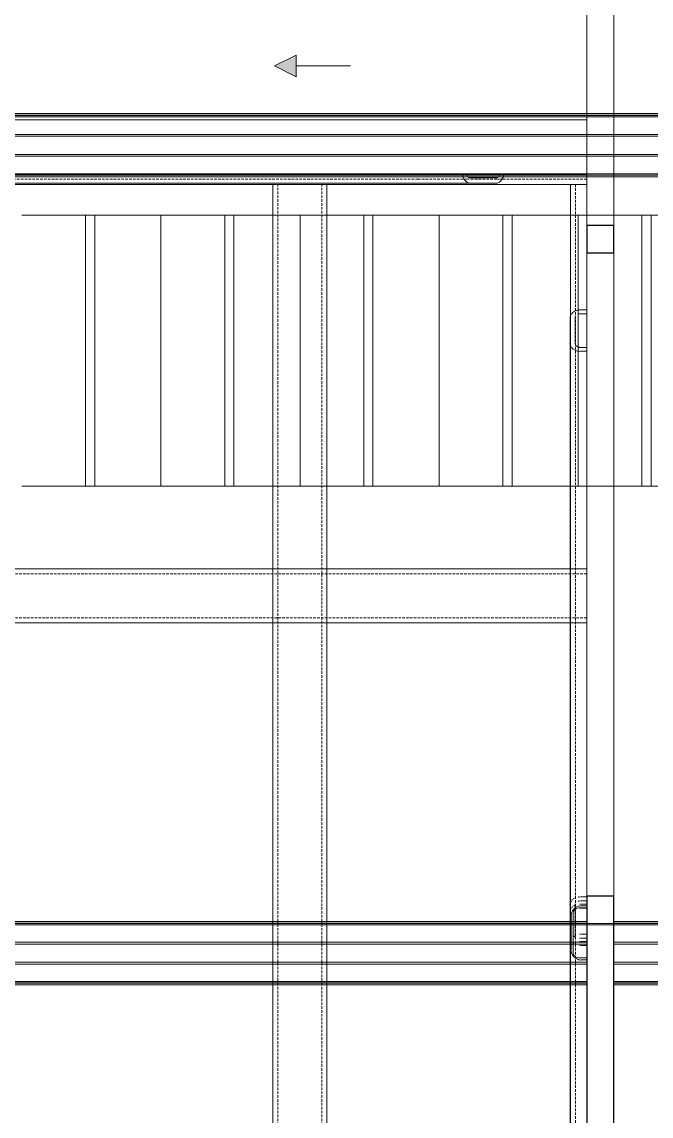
# Model space of a CAD drawing. Header units: centimetres. Extents: x -13617 to -9515, y -261 to 6553.
# Drawn here: x -11288.3 to -11172.1, y 2399.6 to 2601.6 of the extents above; entities that cross this region are included whole.
import ezdxf

# ---------------------------------------------------------------- set-up
doc = ezdxf.new("R2010")
doc.units = ezdxf.units.CM
for name, pattern in [('_Overhead', [0.47625, 0.3175, -0.15875]), ('_Overhead_2_', [0.47625, 0.3175, -0.15875]), ('Hidden', [0.714375, 0.47625, -0.238125])]:
    doc.linetypes.add(name, pattern=pattern)
for name, color, linetype, lineweight in [('A-DETL-GENF', 7, 'Continuous', 9), ('A-DETL-HDLN', 7, 'Hidden', 9), ('A-FLOR', 7, 'Continuous', 9), ('A-GLAZ', 7, 'Continuous', 9), ('A-GLAZ-CWMG', 7, 'Continuous', 9), ('I-WALL', 7, 'Continuous', 9), ('S-BEAM', 7, 'Continuous', 9), ('S-COLS', 7, 'Continuous', 9)]:
    doc.layers.add(name, color=color, linetype=linetype, lineweight=lineweight)
doc.layers.add('G-IMPT', color=7, linetype='Continuous', lineweight=9, true_color=0x4c2600)

# ---------------------------------------------------------------- blocks, each defined once
blk = doc.blocks.new('Costanera Perfil Z - Parametrizado - h_22cm-1718476-Planta patio maniobras')
at = {"layer": 'S-BEAM', "color": 254, "true_color": 0xcccccc}
for p, q in [((-5.84, -4427.6), (-5.84, -4807.19)), ((-5.54, -4427.6), (-5.54, -4807.19)), ((-5.5, -4807.19), (-5.5, -4427.6)), ((-5.26, -4427.6), (-5.26, -4807.19)), ((-2.01, -4427.6), (-2.01, -4807.19)), ((-1.67, -4427.6), (-1.67, -4807.19)), ((1.67, -4427.6), (1.67, -4807.19)), ((2.01, -4427.6), (2.01, -4807.19)), ((5.26, -4427.6), (5.26, -4807.19)), ((5.5, -4427.6), (5.5, -4807.19)), ((5.54, -4427.6), (5.54, -4807.19)), ((5.84, -4427.6), (5.84, -4807.19))]:
    blk.add_line(p, q, dxfattribs=at)
blk = doc.blocks.new('Costanera Perfil Z - Parametrizado - h_22cm-1718422-Planta patio maniobras')
at = {"layer": 'S-BEAM', "color": 254, "true_color": 0xcccccc}
for p, q in [((-5.84, -4427.3), (-5.84, -4630.76)), ((-5.54, -4427.3), (-5.54, -4630.76)), ((-5.5, -4806.89), (-5.5, -4427.3)), ((-5.26, -4427.3), (-5.26, -4806.89)), ((-2.01, -4427.3), (-2.01, -4630.76)), ((-1.67, -4427.3), (-1.67, -4630.76)), ((1.67, -4427.3), (1.67, -4630.76)), ((2.01, -4427.3), (2.01, -4630.76)), ((5.26, -4427.3), (5.26, -4630.76)), ((5.5, -4427.3), (5.5, -4630.76)), ((5.54, -4427.3), (5.54, -4630.76)), ((5.84, -4427.3), (5.84, -4630.76)), ((-5.84, -4635.76), (-5.84, -4806.89)), ((-5.54, -4635.76), (-5.54, -4806.89)), ((-2.01, -4635.76), (-2.01, -4806.89)), ((-1.67, -4635.76), (-1.67, -4806.89)), ((1.67, -4635.76), (1.67, -4806.89)), ((2.01, -4635.76), (2.01, -4806.89)), ((5.26, -4635.76), (5.26, -4806.89)), ((5.5, -4635.76), (5.5, -4806.89)), ((5.54, -4635.76), (5.54, -4806.89)), ((5.84, -4635.76), (5.84, -4806.89))]:
    blk.add_line(p, q, dxfattribs=at)
blk = doc.blocks.new('HSS Square - HSS 100mm-1769973-Planta patio maniobras')
at = {"layer": 'S-BEAM', "color": 254, "true_color": 0xcccccc}
for p, q in [((-11327.07, 2572.8), (-11326.13, 2572.8)), ((-11325.93, 2572.8), (-11322.33, 2572.8)), ((-11200.73, 2572.8), (-11205.47, 2572.8)), ((-11327.07, 2571.85), (-11326.72, 2571.85)), ((-11326.72, 2571.85), (-11327.07, 2571.85)), ((-11326.72, 2571.85), (-11326.42, 2571.85)), ((-11326.42, 2571.85), (-11326.72, 2571.85)), ((-11326.42, 2571.85), (-11326.23, 2571.85)), ((-11326.23, 2571.85), (-11326.42, 2571.85)), ((-11326.16, 2571.85), (-11216.91, 2571.85)), ((-11322.33, 2571.85), (-11326.16, 2571.85)), ((-11216.91, 2571.85), (-11207.69, 2571.85)), ((-11207.69, 2571.85), (-11205.47, 2571.85)), ((-11205.47, 2571.85), (-11200.73, 2571.85))]:
    blk.add_line(p, q, dxfattribs=at)
for centre, major_axis, start_param, end_param in [((-11327.07, 2573.75), (0, 1.9), 1.869313, 1.970847), ((-11327.07, 2573.75), (0, 1.9), 2.104022, 2.181863), ((-11327.07, 2573.75), (0, 1.91), 2.653341, 2.769511), ((-11322.33, 2573.75), (0, 1.91), 3.403392, 3.616912), ((-11322.33, 2573.75), (0, 1.91), 3.702647, 3.912435), ((-11205.47, 2573.75), (0, 1.9), 1.708545, 1.822058), ((-11205.47, 2573.75), (0, 1.91), 1.832596, 1.989634), ((-11205.47, 2573.75), (0, 1.91), 1.989634, 2.356194), ((-11205.47, 2573.75), (0, 1.91), 2.356194, 2.617994), ((-11205.47, 2573.75), (0, 1.91), 2.617994, 3.141593), ((-11205.47, 2573.75), (0, 0.953), 1.847296, 2.090925), ((-11205.47, 2573.75), (0, 0.953), 2.094395, 2.356194), ((-11205.47, 2573.75), (0, 0.952), 2.617994, 3.141593), ((-11200.73, 2573.75), (0, 0.953), 3.141593, 3.403392), ((-11200.73, 2573.75), (0, 0.953), 3.403392, 3.665191), ((-11200.73, 2573.75), (0, 1.91), 3.403392, 4.18879), ((-11200.73, 2573.75), (0, 0.953), 3.926991, 4.18879), ((-11200.73, 2573.75), (0, 0.953), 4.19226, 4.435889), ((-11200.73, 2573.75), (0, 1.9), 4.18879, 4.293551), ((-11200.73, 2573.75), (0, 1.9), 4.293551, 4.45059), ((-11200.73, 2573.75), (0, 1.9), 4.461127, 4.57464), ((-11327.07, 2573.75), (0, 1.91), 2.782108, 2.879793), ((-11327.07, 2573.75), (0, 1.91), 2.914059, 3.019057), ((-11322.33, 2573.75), (0, 1.91), 3.141593, 3.391649), ((-11200.73, 2573.75), (0, 1.91), 3.141593, 3.403392)]:
    blk.add_ellipse(centre, major_axis=major_axis, ratio=0.764803, start_param=start_param, end_param=end_param, dxfattribs=at)
blk = doc.blocks.new('HSS Rectangular-Column - 100 x 100 mm-V137-Planta patio maniobras')
at = {"layer": 'S-COLS', "color": 253, "true_color": 0xaaaaaa}
for p, q in [((-2.12, 4.6), (-3.65, 4.6)), ((-3.1, 5), (-2.12, 5)), ((-5, 2.11), (-5, 3.1)), ((-5, -1.72), (-5, 2.11)), ((-4.6, 3.65), (-4.6, 2.11)), ((-4.6, 2.11), (-4.6, -1.72)), ((-5, -2.07), (-5, -1.72)), ((-4.6, -1.72), (-4.6, -2.07)), ((-5, -3.1), (-5, -2.07)), ((-4.6, -2.07), (-4.6, -3.65)), ((-3.65, -4.6), (-2.12, -4.6)), ((-2.12, -5), (-3.1, -5))]:
    blk.add_line(p, q, dxfattribs=at)
for centre, radius, start, end in [((-3.1, 3.1), 1.9, 150, 180), ((-3.1, 3.1), 1.9, 120, 150), ((-3.65, 3.65), 0.952, 90, 180), ((-3.1, 3.1), 1.9, 90, 120), ((-3.1, -3.1), 1.91, 180, 210), ((-3.65, -3.65), 0.953, 180, 240), ((-3.1, -3.1), 1.91, 210, 240), ((-3.65, -3.65), 0.952, 240, 270), ((-3.1, -3.1), 1.91, 240, 270)]:
    blk.add_arc(centre, radius, start, end, dxfattribs=at)
blk = doc.blocks.new('HSS Square - HSS 100mm-1771078-Planta patio maniobras')
at = {"layer": 'S-BEAM', "color": 254, "true_color": 0xcccccc}
for p, q in [((-11185.08, 2438.7), (-11183.99, 2438.7)), ((-11187.06, 2437.24), (-11187.06, 2436.43)), ((-11187.06, 2435.49), (-11187.06, 2437.24)), ((-11186.11, 2437.24), (-11186.11, 2435.49)), ((-11183.99, 2437.97), (-11185.08, 2437.97)), ((-11187.06, 2436.43), (-11187.06, 2435.49)), ((-11187.06, 2435.49), (-11187.06, 2431.67)), ((-11187.06, 2433.86), (-11187.06, 2435.49)), ((-11186.11, 2435.49), (-11186.11, 2432.6)), ((-11187.06, 2432.5), (-11187.06, 2433.86)), ((-11187.06, 2431.67), (-11187.06, 2431.32)), ((-11187.06, 2431.32), (-11187.06, 2427.99)), ((-11185.08, 2431.78), (-11183.99, 2431.78)), ((-11183.99, 2431.05), (-11185.08, 2431.05)), ((-11187.06, 2427.99), (-11187.06, 2427.64)), ((-11187.06, 2427.64), (-11187.06, 2423.81)), ((-11187.06, 2423.81), (-11187.06, 2378.75)), ((-11187.06, 2378.68), (-11187.06, 2378.5)), ((-11187.06, 2378.49), (-11187.06, 2378.21)), ((-11187.06, 2378.19), (-11187.06, 2377.82)), ((-11187.06, 2377.67), (-11187.06, 2377.52)), ((-11187.06, 2377.52), (-11187.06, 2377.36)), ((-11187.06, 2377.32), (-11187.06, 2377.1)), ((-11187.06, 2377.09), (-11187.06, 2376.87)), ((-11187.06, 2376.84), (-11187.06, 2370.42)), ((-11187.06, 2370.41), (-11187.06, 2370.19)), ((-11187.06, 2370.16), (-11187.06, 2369.99)), ((-11187.06, 2369.98), (-11187.06, 2369.84)), ((-11187.06, 2369.7), (-11187.06, 2369.33)), ((-11187.06, 2369.31), (-11187.06, 2369.02)), ((-11187.06, 2369), (-11187.06, 2368.82)), ((-11187.06, 2368.75), (-11187.06, 2326.88)), ((-11181.49, 2328.34), (-11185.08, 2328.34)), ((-11185.08, 2327.61), (-11181.49, 2327.61)), ((-11187.06, 2326.88), (-11187.06, 2322.15)), ((-11186.11, 2322.15), (-11186.11, 2326.88)), ((-11181.49, 2321.42), (-11185.08, 2321.42)), ((-11185.08, 2320.69), (-11181.49, 2320.69))]:
    blk.add_line(p, q, dxfattribs=at)
for centre, major_axis, start_param, end_param in [((-11185.16, 2437.24), (1.9, 0), 1.592302, 1.656891), ((-11185.16, 2437.24), (1.91, 0), 2.889708, 3.141593), ((-11185.16, 2437.24), (1.91, 0), 2.636288, 2.768205), ((-11185.16, 2437.24), (1.91, 0), 2.415679, 2.547847), ((-11185.16, 2437.24), (1.91, 0), 2.169974, 2.302369), ((-11185.16, 2437.24), (0.953, 0), 2.879793, 3.141593), ((-11185.16, 2437.24), (0.952, 0), 1.614516, 1.744402), ((-11185.16, 2432.5), (1.9, 0), 3.141593, 3.390461), ((-11185.16, 2432.5), (1.91, 0), 3.980817, 4.102761), ((-11185.16, 2432.5), (0.952, 0), 3.141593, 3.403392), ((-11185.16, 2432.5), (0.952, 0), 4.536732, 4.662661), ((-11185.16, 2432.5), (1.91, 0), 4.624561, 4.687171), ((-11185.16, 2326.88), (1.9, 0), 2.617994, 2.743679), ((-11185.16, 2326.88), (1.9, 0), 2.356194, 2.52305), ((-11185.16, 2326.88), (1.9, 0), 2.094395, 2.277318), ((-11185.16, 2326.88), (1.9, 0), 1.832596, 2.022927), ((-11185.16, 2326.88), (0.953, 0), 1.570796, 1.968238), ((-11185.16, 2326.88), (1.91, 0), 1.570796, 1.764162), ((-11185.16, 2326.88), (1.9, 0), 2.879793, 3.141593), ((-11185.16, 2326.88), (0.952, 0), 2.879793, 3.141593), ((-11185.16, 2326.88), (0.953, 0), 2.356194, 2.617994), ((-11185.16, 2326.88), (0.952, 0), 2.094395, 2.356194), ((-11185.16, 2322.15), (1.91, 0), 3.141593, 3.403392), ((-11185.16, 2322.15), (1.91, 0), 3.533825, 3.665191), ((-11185.16, 2322.15), (0.953, 0), 3.141593, 3.403392), ((-11185.16, 2322.15), (0.953, 0), 3.665191, 4.18879), ((-11185.16, 2322.15), (1.91, 0), 3.753912, 3.926991), ((-11185.16, 2322.15), (1.9, 0), 3.999134, 4.18879), ((-11185.16, 2322.15), (1.91, 0), 4.313685, 4.393978), ((-11185.16, 2322.15), (0.952, 0), 4.302302, 4.712389), ((-11185.16, 2322.15), (1.91, 0), 4.511663, 4.624561), ((-11185.16, 2322.15), (1.91, 0), 4.63355, 4.712389)]:
    blk.add_ellipse(centre, major_axis=major_axis, ratio=0.764803, start_param=start_param, end_param=end_param, dxfattribs=at)
blk = doc.blocks.new('HSS Square - HSS 100mm-1771109-Planta patio maniobras')
at = {"layer": 'S-BEAM', "color": 254, "true_color": 0xcccccc}
for p, q in [((-11183.99, 2548.43), (-11185.08, 2548.43)), ((-11187.06, 2546.97), (-11187.06, 2542.23)), ((-11186.11, 2542.23), (-11186.11, 2546.97)), ((-11185.08, 2547.7), (-11183.99, 2547.7)), ((-11187.06, 2542.23), (-11187.06, 2500.64)), ((-11183.99, 2541.51), (-11185.08, 2541.51)), ((-11185.08, 2540.78), (-11183.99, 2540.78)), ((-11187.06, 2500.58), (-11187.06, 2500.4)), ((-11187.06, 2500.39), (-11187.06, 2500.1)), ((-11187.06, 2500.08), (-11187.06, 2499.71)), ((-11187.06, 2499.56), (-11187.06, 2499.42)), ((-11187.06, 2499.41), (-11187.06, 2499.25)), ((-11187.06, 2499.21), (-11187.06, 2499)), ((-11187.06, 2498.98), (-11187.06, 2498.76)), ((-11187.06, 2498.74), (-11187.06, 2492.31)), ((-11187.06, 2492.3), (-11187.06, 2492.08)), ((-11187.06, 2492.05), (-11187.06, 2491.88)), ((-11187.06, 2491.87), (-11187.06, 2491.73)), ((-11187.06, 2491.59), (-11187.06, 2491.22)), ((-11187.06, 2491.2), (-11187.06, 2490.91)), ((-11187.06, 2490.9), (-11187.06, 2490.72)), ((-11187.06, 2490.64), (-11187.06, 2435.49)), ((-11185.08, 2440.05), (-11183.99, 2440.05)), ((-11183.99, 2439.32), (-11185.08, 2439.32)), ((-11187.06, 2437.24), (-11187.06, 2438.59)), ((-11187.06, 2435.49), (-11187.06, 2437.24)), ((-11186.11, 2438.5), (-11186.11, 2437.95)), ((-11186.11, 2437.75), (-11186.11, 2435.49)), ((-11187.06, 2435.49), (-11187.06, 2433.86)), ((-11187.06, 2433.86), (-11187.06, 2435.49)), ((-11186.11, 2435.49), (-11186.11, 2433.86)), ((-11185.08, 2433.13), (-11183.99, 2433.13)), ((-11183.99, 2432.4), (-11185.08, 2432.4))]:
    blk.add_line(p, q, dxfattribs=at)
for centre, major_axis, start_param, end_param in [((-11185.16, 2546.97), (1.9, 0), 2.356194, 2.547847), ((-11185.16, 2546.97), (1.9, 0), 2.094395, 2.302369), ((-11185.16, 2546.97), (1.9, 0), 1.896651, 1.97546), ((-11185.16, 2546.97), (1.9, 0), 1.669121, 1.780604), ((-11185.16, 2546.97), (1.91, 0), 1.570796, 1.658625), ((-11185.16, 2546.97), (1.9, 0), 2.879793, 3.141593), ((-11185.16, 2546.97), (1.9, 0), 2.617994, 2.768205), ((-11185.16, 2546.97), (0.952, 0), 2.879793, 3.141593), ((-11185.16, 2546.97), (0.953, 0), 1.832596, 2.001952), ((-11185.16, 2546.97), (0.952, 0), 1.570796, 1.746453), ((-11185.16, 2542.23), (1.91, 0), 3.141593, 3.403392), ((-11185.16, 2542.23), (0.953, 0), 3.141593, 3.403392), ((-11185.16, 2542.23), (0.953, 0), 3.665191, 4.18879), ((-11185.16, 2542.23), (1.9, 0), 3.51498, 3.665191), ((-11185.16, 2542.23), (1.9, 0), 3.735339, 3.926991), ((-11185.16, 2542.23), (1.91, 0), 3.980817, 4.18879), ((-11185.16, 2542.23), (1.91, 0), 4.235012, 4.45059), ((-11185.16, 2542.23), (0.953, 0), 4.262087, 4.45059), ((-11185.16, 2542.23), (1.91, 0), 4.493661, 4.712389), ((-11185.16, 2542.23), (0.952, 0), 4.45059, 4.712389), ((-11185.16, 2438.59), (1.91, 0), 2.89296, 3.141593), ((-11185.16, 2438.59), (1.9, 0), 2.634969, 2.768205), ((-11185.16, 2438.59), (1.91, 0), 2.41436, 2.547847), ((-11185.16, 2438.59), (1.91, 0), 2.168656, 2.302369), ((-11185.16, 2438.59), (0.953, 0), 2.879793, 3.141593), ((-11185.16, 2438.59), (0.952, 0), 1.868728, 2.001952), ((-11185.16, 2438.59), (1.9, 0), 1.718198, 1.780604), ((-11185.16, 2438.59), (1.91, 0), 1.591643, 1.655573), ((-11185.16, 2438.59), (0.953, 0), 1.613198, 1.741767), ((-11185.16, 2433.86), (1.9, 0), 3.141593, 3.393655), ((-11185.16, 2433.86), (1.9, 0), 3.980817, 4.10761), ((-11185.16, 2433.86), (0.952, 0), 3.141593, 3.403392), ((-11185.16, 2433.86), (0.953, 0), 4.536732, 4.663979), ((-11185.16, 2433.86), (1.9, 0), 4.624561, 4.68783)]:
    blk.add_ellipse(centre, major_axis=major_axis, ratio=0.764803, start_param=start_param, end_param=end_param, dxfattribs=at)
blk = doc.blocks.new('HSS Square - HSS 100mm-1770923-Planta patio maniobras')
at = {"layer": 'S-BEAM', "color": 254, "linetype": 'Hidden', "true_color": 0xcccccc}
for p, q in [((-90.57, -4.05), (-91.32, -4.05)), ((-84.68, -4.05), (-90.57, -4.05)), ((-83.97, -4.05), (-84.68, -4.05)), ((-78.07, -4.05), (-83.97, -4.05)), ((56.86, -4.05), (-78.07, -4.05)), ((65.89, -4.05), (56.86, -4.05)), ((66.28, -4.05), (65.99, -4.05)), ((71.39, -4.05), (66.39, -4.05)), ((71.79, -4.05), (71.51, -4.05)), ((72.37, -4.05), (71.89, -4.05)), ((88, -4.05), (72.37, -4.05))]:
    blk.add_line(p, q, dxfattribs=at)
at = {"layer": 'S-BEAM', "color": 254, "true_color": 0xcccccc}
for p, q in [((-91.32, -5), (-90.57, -5)), ((-90.57, -5), (-84.68, -5)), ((-84.68, -5), (-83.97, -5)), ((-83.97, -5), (-78.07, -5)), ((-78.07, -5), (88, -5))]:
    blk.add_line(p, q, dxfattribs=at)
blk = doc.blocks.new('HSS Square - HSS 100mm-V138-Planta patio maniobras')
at = {"layer": 'S-BEAM', "color": 254, "true_color": 0xcccccc}
for p, q in [((-13.08, 5), (-134.69, 5)), ((-9.26, 5), (-13.08, 5)), ((-8.91, 5), (-9.26, 5)), ((-5.58, 5), (-8.91, 5)), ((-5.23, 5), (-5.58, 5)), ((-1.4, 5), (-5.23, 5)), ((134.69, 5), (-1.4, 5)), ((134.69, 3.09), (134.69, 5)), ((134.69, 4.94), (134.69, 5)), ((134.69, 4.74), (134.69, 4.94)), ((134.69, 4.44), (134.69, 4.74)), ((134.69, 4.05), (134.69, 4.44)), ((134.69, 4.05), (134.69, 3.92)), ((134.69, 4.05), (134.69, 4.02)), ((134.69, 4.02), (134.69, 3.77)), ((134.69, 3.59), (134.69, 3.93)), ((134.69, 3.92), (134.69, 3.59)), ((134.69, 3.77), (134.69, 3.59)), ((134.69, 3.09), (134.69, 3.57)), ((134.69, 3.57), (134.69, 3.09)), ((134.69, 3.57), (134.69, 3.09)), ((134.69, 3.09), (134.69, 2.01)), ((134.69, 2.01), (134.69, 3.09)), ((134.69, 2.01), (134.69, 3.09)), ((134.69, 3.09), (134.69, 2.01))]:
    blk.add_line(p, q, dxfattribs=at)
at = {"layer": 'S-BEAM', "color": 254, "linetype": 'Hidden', "true_color": 0xcccccc}
for p, q in [((-13.08, 4.05), (-134.69, 4.05)), ((-9.26, 4.05), (-13.08, 4.05)), ((-8.91, 4.05), (-9.26, 4.05)), ((-5.58, 4.05), (-8.91, 4.05)), ((-5.23, 4.05), (-5.58, 4.05)), ((-1.4, 4.05), (-5.23, 4.05)), ((134.69, 4.05), (-1.4, 4.05))]:
    blk.add_line(p, q, dxfattribs=at)
blk = doc.blocks.new('HSS Square - HSS 100mm-1770984-Planta patio maniobras')
at = {"layer": 'S-BEAM', "color": 254, "true_color": 0xcccccc}
for p, q in [((-84.68, 5), (-90.38, 5)), ((-90.38, 5), (-90.38, 4.94)), ((-90.38, 5), (-90.38, 4.94)), ((-90.38, 4.94), (-90.38, 4.05)), ((-90.38, 4.94), (-90.38, 4.74)), ((-90.38, 4.74), (-90.38, 3.59)), ((-90.38, 4.05), (-90.38, 4.02)), ((-90.38, 4.02), (-90.38, 4.05)), ((-90.38, 4.02), (-90.38, 4.05)), ((-83.97, 5), (-84.68, 5)), ((-78.07, 5), (-83.97, 5)), ((88, 5), (-78.07, 5)), ((-90.38, 3.92), (-90.38, 4.02)), ((-90.38, 3.92), (-90.38, 4.02)), ((-90.38, 3.93), (-90.38, 3.59)), ((-90.38, 3.77), (-90.38, 3.92)), ((-90.38, 3.77), (-90.38, 3.92)), ((-90.38, 3.59), (-90.38, 3.77)), ((-90.38, 3.59), (-90.38, 3.77)), ((-90.38, 3.59), (-90.38, 3.09)), ((-90.38, 3.57), (-90.38, 3.09)), ((-90.38, 3.34), (-90.38, 3.57)), ((-90.38, 3.09), (-90.38, 3.57)), ((-90.38, 3.09), (-90.38, 3.34)), ((-90.38, 3.09), (-90.38, -3.1)), ((-90.38, -3.1), (-90.38, 3.09)), ((-90.38, -3.1), (-90.38, 3.09)), ((-90.38, 3.09), (-90.38, -3.1)), ((-90.38, -3.1), (-90.38, -3.3)), ((-90.38, -3.1), (-90.38, -3.3)), ((-90.38, -3.3), (-90.38, -3.1)), ((-90.38, -3.3), (-90.38, -3.1)), ((-90.38, -3.3), (-90.38, -3.54)), ((-90.38, -3.34), (-90.38, -3.54)), ((-90.38, -3.54), (-90.38, -3.34)), ((-90.38, -3.54), (-90.38, -3.34)), ((-90.38, -3.59), (-90.38, -3.93)), ((-90.38, -3.59), (-90.38, -4.05)), ((-90.38, -4.02), (-90.38, -3.59)), ((-90.38, -3.77), (-90.38, -3.59)), ((-90.38, -3.92), (-90.38, -3.77)), ((-90.38, -4.02), (-90.38, -3.92)), ((-90.38, -4.05), (-90.38, -4.02)), ((-90.38, -4.05), (-90.38, -4.02)), ((-90.38, -4.05), (-90.38, -4.44)), ((-90.38, -4.05), (-90.38, -4.94)), ((-90.38, -4.44), (-90.38, -4.74)), ((-90.38, -4.74), (-90.38, -4.94)), ((-90.38, -4.94), (-90.38, -5)), ((-90.38, -4.94), (-90.38, -5)), ((-90.38, -5), (-84.68, -5)), ((-84.68, -5), (-83.97, -5)), ((-83.97, -5), (-78.07, -5)), ((-78.07, -5), (88, -5))]:
    blk.add_line(p, q, dxfattribs=at)
at = {"layer": 'S-BEAM', "color": 254, "linetype": 'Hidden', "true_color": 0xcccccc}
for p, q in [((-84.68, 4.05), (-90.38, 4.05)), ((-83.97, 4.05), (-84.68, 4.05)), ((-78.07, 4.05), (-83.97, 4.05)), ((88, 4.05), (-78.07, 4.05)), ((-84.68, -4.05), (-90.38, -4.05)), ((-83.97, -4.05), (-84.68, -4.05)), ((-78.07, -4.05), (-83.97, -4.05)), ((88, -4.05), (-78.07, -4.05))]:
    blk.add_line(p, q, dxfattribs=at)
blk = doc.blocks.new('HSS Square - HSS 100mm-V140-Planta patio maniobras')
at = {"layer": 'S-BEAM', "color": 254, "true_color": 0xcccccc}
for p, q in [((1.4, 5), (-134.69, 5)), ((-134.69, 5), (-134.69, 4.74)), ((-134.69, 5), (-134.69, 3.09)), ((-134.69, 4.74), (-134.69, 4.44)), ((-134.69, 4.44), (-134.69, 4.05)), ((-134.69, 3.92), (-134.69, 4.05)), ((-134.69, 3.59), (-134.69, 4.05)), ((5.23, 5), (1.4, 5)), ((5.58, 5), (5.23, 5)), ((8.91, 5), (5.58, 5)), ((9.26, 5), (8.91, 5)), ((13.08, 5), (9.26, 5)), ((134.69, 5), (13.08, 5)), ((-134.69, 3.93), (-134.69, 3.59)), ((-134.69, 3.59), (-134.69, 3.92)), ((-134.69, 3.57), (-134.69, 3.09)), ((-134.69, 3.34), (-134.69, 3.57)), ((-134.69, 3.34), (-134.69, 3.57)), ((-134.69, 3.09), (-134.69, 3.34)), ((-134.69, 3.09), (-134.69, 3.34)), ((-134.69, 3.09), (-134.69, -3.1)), ((-134.69, -3.1), (-134.69, 3.09)), ((-134.69, -3.1), (-134.69, 3.09)), ((-134.69, 3.09), (-134.69, -3.1)), ((-134.69, -3.1), (-134.69, -3.57)), ((-134.69, -3.1), (-134.69, -3.59)), ((-134.69, -3.57), (-134.69, -3.1)), ((-134.69, -3.57), (-134.69, -3.1)), ((-134.69, -3.59), (-134.69, -3.93)), ((-134.69, -3.59), (-134.69, -5)), ((-134.69, -3.92), (-134.69, -3.59)), ((-134.69, -4.02), (-134.69, -3.59)), ((-134.69, -4.05), (-134.69, -3.92)), ((-134.69, -4.05), (-134.69, -4.02)), ((-134.69, -4.05), (-134.69, -4.44)), ((-134.69, -4.44), (-134.69, -4.94)), ((-134.69, -4.94), (-134.69, -5)), ((-134.69, -5), (1.4, -5)), ((1.4, -5), (5.23, -5)), ((5.23, -5), (5.58, -5)), ((5.58, -5), (8.91, -5)), ((8.91, -5), (9.26, -5)), ((9.26, -5), (13.08, -5)), ((13.08, -5), (134.69, -5))]:
    blk.add_line(p, q, dxfattribs=at)
at = {"layer": 'S-BEAM', "color": 254, "linetype": 'Hidden', "true_color": 0xcccccc}
for p, q in [((1.4, 4.05), (-134.69, 4.05)), ((5.23, 4.05), (1.4, 4.05)), ((5.58, 4.05), (5.23, 4.05)), ((8.91, 4.05), (5.58, 4.05)), ((9.26, 4.05), (8.91, 4.05)), ((13.08, 4.05), (9.26, 4.05)), ((134.69, 4.05), (13.08, 4.05)), ((1.4, -4.05), (-134.69, -4.05)), ((5.23, -4.05), (1.4, -4.05)), ((5.58, -4.05), (5.23, -4.05)), ((8.91, -4.05), (5.58, -4.05)), ((9.26, -4.05), (8.91, -4.05)), ((13.08, -4.05), (9.26, -4.05)), ((134.69, -4.05), (13.08, -4.05))]:
    blk.add_line(p, q, dxfattribs=at)
blk = doc.blocks.new('PQ_RVR_EST-01_ZZ_ZZ_MO_T_A_rvt-1-Planta patio maniobras')
at = {"layer": 'S-BEAM', "color": 254, "linetype": '_Overhead', "lineweight": 9, "true_color": 0xd4d4d4}
for name, p, rotation in [('Costanera Perfil Z - Parametrizado - h_22cm-1718476-Planta patio maniobras', (-6547.93, 2578.82), 269.9999999999998), ('HSS Square - HSS 100mm-V140-Planta patio maniobras', (-11236.95, 2436.9), 270), ('HSS Square - HSS 100mm-V138-Planta patio maniobras', (-11181.98, 2436.9), 90), ('Costanera Perfil Z - Parametrizado - h_22cm-1718422-Planta patio maniobras', (-6548.23, 2429.65), 269.9999999999998)]:
    blk.add_blockref(name, p, dxfattribs=dict(at, rotation=rotation))
for name, p in [('HSS Square - HSS 100mm-1770923-Planta patio maniobras', (-11271.99, 2576.59)), ('HSS Square - HSS 100mm-1769973-Planta patio maniobras', (0, 0)), ('HSS Square - HSS 100mm-1771109-Planta patio maniobras', (0, 0)), ('HSS Square - HSS 100mm-1770984-Planta patio maniobras', (-11271.99, 2495.64)), ('HSS Square - HSS 100mm-1771078-Planta patio maniobras', (0, 0))]:
    blk.add_blockref(name, p, dxfattribs=at)
at = {"layer": 'S-COLS', "color": 254, "linetype": '_Overhead', "lineweight": 9, "true_color": 0xd4d4d4}
blk.add_blockref('HSS Rectangular-Column - 100 x 100 mm-V137-Planta patio maniobras', (-11181.88, 2433.39), dxfattribs=at)
blk = doc.blocks.new('Rectangular Mullion - 30 x 30 mm-1797261-Planta patio maniobras')
at = {"layer": 'A-GLAZ-CWMG', "color": 253, "lineweight": 25, "true_color": 0xaaaaaa}
for p, q in [((-11183.99, 2440.2), (-11183.99, 2435.32)), ((-11178.99, 2440.2), (-11183.99, 2440.2)), ((-11178.99, 2435.32), (-11178.99, 2440.2)), ((-11183.99, 2435.32), (-11183.99, 2429.83)), ((-11178.99, 2429.83), (-11178.99, 2435.32)), ((-11183.99, 2429.83), (-11183.99, 2396.77)), ((-11178.99, 2396.77), (-11178.99, 2429.83)), ((-11183.99, 2396.77), (-11178.99, 2396.77))]:
    blk.add_line(p, q, dxfattribs=at)
at = {"layer": 'A-GLAZ-CWMG', "color": 254, "true_color": 0xd4d4d4}
for p, q in [((-11183.99, 2368.52), (-11183.99, 2396.77)), ((-11178.99, 2396.77), (-11178.99, 2368.52)), ((-11183.99, 2368.52), (-11178.99, 2368.52))]:
    blk.add_line(p, q, dxfattribs=at)
blk = doc.blocks.new('Windows_Opening-Slide_Strugal_S70P_Two-Leaf_INT - 1_20 x 1_00-1585967-Planta patio maniobras')
at = {"layer": 'A-DETL-GENF', "true_color": 0xe2e2e2}
for points in [[(-30, -13), (-30, -17), (-26, -15)], [(30, -13), (26, -15), (30, -17)]]:
    blk.add_hatch(color=254, dxfattribs=at).paths.add_polyline_path(points)
at = {"layer": 'A-DETL-GENF', "color": 253, "true_color": 0xaaaaaa}
for p, q in [((-30, -13), (-30, -17)), ((-26, -15), (-30, -13)), ((30, -13), (26, -15)), ((30, -17), (30, -13)), ((-30, -15), (-40, -15)), ((-30, -17), (-26, -15)), ((26, -15), (30, -17)), ((30, -15), (40, -15))]:
    blk.add_line(p, q, dxfattribs=at)
at = {"layer": 'A-GLAZ', "color": 253, "true_color": 0xaaaaaa}
for p, q in [((52, -5), (52, -5.55)), ((52, -5.55), (54.3, -5.55)), ((52.05, -6.17), (52.05, -5.55)), ((54.25, -5.55), (54.25, -6.17)), ((54.3, -5.55), (54.3, -5)), ((52.05, -6.35), (52.05, -6.17)), ((52.05, -6.35), (54.25, -6.35)), ((52.55, -6.36), (52.62, -6.36)), ((52.55, -6.36), (53.06, -6.36)), ((52.55, -6.36), (52.69, -6.36)), ((53.05, -6.36), (52.62, -6.36)), ((52.7, -6.36), (52.64, -6.36)), ((52.7, -6.36), (52.64, -6.36)), ((52.69, -6.36), (53.05, -6.36)), ((53.73, -6.36), (52.69, -6.36)), ((53.06, -6.36), (52.7, -6.36)), ((52.7, -6.36), (53.43, -6.36)), ((53.11, -6.36), (53.05, -6.36)), ((53.06, -6.36), (53.2, -6.36)), ((53.06, -6.36), (53.2, -6.36)), ((53.43, -6.36), (53.52, -6.36)), ((53.52, -6.36), (53.65, -6.36)), ((53.65, -6.36), (53.73, -6.36)), ((54.25, -6.17), (54.25, -6.35))]:
    blk.add_line(p, q, dxfattribs=at)
blk = doc.blocks.new('Rectangular Mullion - 30 x 30 mm-V144-Planta patio maniobras')
at = {"layer": 'A-GLAZ-CWMG', "color": 254, "true_color": 0xd4d4d4}
for p, q in [((-11183.99, 2584.66), (-11183.99, 2754.46)), ((-11178.99, 2754.46), (-11178.99, 2584.66)), ((-11183.99, 2580.84), (-11183.99, 2584.66)), ((-11178.99, 2584.66), (-11178.99, 2580.84)), ((-11183.99, 2580.49), (-11183.99, 2580.84)), ((-11183.99, 2577.16), (-11183.99, 2580.49)), ((-11178.99, 2580.84), (-11178.99, 2580.49)), ((-11178.99, 2580.49), (-11178.99, 2577.16)), ((-11183.99, 2576.81), (-11183.99, 2577.16)), ((-11183.99, 2572.98), (-11183.99, 2576.81)), ((-11178.99, 2577.16), (-11178.99, 2576.81)), ((-11178.99, 2576.81), (-11178.99, 2572.98)), ((-11183.99, 2563.99), (-11183.99, 2572.98)), ((-11178.99, 2572.98), (-11178.99, 2563.99))]:
    blk.add_line(p, q, dxfattribs=at)
blk = doc.blocks.new('Rectangular Mullion - 30 x 30 mm-1793949-Planta patio maniobras')
at = {"layer": 'A-GLAZ-CWMG', "color": 254, "true_color": 0xd4d4d4}
for p, q in [((-11183.99, 2440.2), (-11183.99, 2558.99)), ((-11178.99, 2558.99), (-11178.99, 2440.2))]:
    blk.add_line(p, q, dxfattribs=at)
blk = doc.blocks.new('Rectangular Mullion - 30 x 30 mm-1797274-Planta patio maniobras')
at = {"layer": 'A-GLAZ-CWMG', "color": 253, "lineweight": 25, "true_color": 0xaaaaaa}
for p, q in [((-2.5, 2.5), (2.5, 2.5)), ((-2.5, -2.5), (-2.5, 2.5)), ((2.5, 2.5), (2.5, -2.5)), ((2.5, -2.5), (-2.5, -2.5))]:
    blk.add_line(p, q, dxfattribs=at)
blk = doc.blocks.new('PQ_RVR_ARQ-01_ZZ_ZZ_MO_T_A_rvt-1-Planta patio maniobras')
at = {"layer": 'A-FLOR', "color": 254, "linetype": '_Overhead_2_', "true_color": 0xd4d4d4}
for p, q in [((-11350.06, 2573.49), (-11183.99, 2573.49)), ((-11183.99, 2573.49), (-11350.06, 2573.49)), ((-11327.6, 2573.49), (-11215.68, 2573.49)), ((-11207.6, 2573.49), (-11327.6, 2573.49)), ((-11215.68, 2573.49), (-11207.6, 2573.49)), ((-11207.6, 2573.49), (-11206.21, 2573.49)), ((-11207.26, 2573.49), (-11207.6, 2573.49)), ((-11206.39, 2573.49), (-11207.26, 2573.49)), ((-11183.99, 2573.49), (-11206.39, 2573.49)), ((-11206.17, 2573.49), (-11203.94, 2573.49)), ((-11203.94, 2573.49), (-11200.03, 2573.49)), ((-11199.99, 2573.49), (-11199.3, 2573.49)), ((-11199.3, 2573.49), (-11183.99, 2573.49))]:
    blk.add_line(p, q, dxfattribs=at)
at = {"layer": 'I-WALL', "color": 253, "true_color": 0xaaaaaa}
for p, q in [((-11350.06, 2583.49), (-11183.99, 2583.49)), ((-11183.99, 2573.49), (-11350.06, 2573.49)), ((-11327.6, 2573.49), (-11215.68, 2573.49)), ((-11327.6, 2573.49), (-11207.6, 2573.49)), ((-11207.6, 2573.49), (-11327.6, 2573.49)), ((-11215.68, 2573.49), (-11207.6, 2573.49)), ((-11207.6, 2573.49), (-11206.21, 2573.49)), ((-11206.17, 2573.49), (-11203.94, 2573.49)), ((-11203.94, 2573.49), (-11200.03, 2573.49)), ((-11199.99, 2573.49), (-11199.3, 2573.49)), ((-11199.3, 2573.49), (-11183.99, 2573.49))]:
    blk.add_line(p, q, dxfattribs=at)
at = {"layer": 'A-GLAZ', "color": 254, "lineweight": 18, "true_color": 0xd4d4d4, "rotation": 180}
blk.add_blockref('Windows_Opening-Slide_Strugal_S70P_Two-Leaf_INT - 1_20 x 1_00-1585967-Planta patio maniobras', (-11267.6, 2578.49), dxfattribs=at)
at = {"layer": 'A-GLAZ-CWMG', "color": 254, "lineweight": 18, "true_color": 0xd4d4d4}
for name in ['Rectangular Mullion - 30 x 30 mm-V144-Planta patio maniobras', 'Rectangular Mullion - 30 x 30 mm-1793949-Planta patio maniobras', 'Rectangular Mullion - 30 x 30 mm-1797261-Planta patio maniobras']:
    blk.add_blockref(name, (0, 0), dxfattribs=at)
at = {"layer": 'A-GLAZ-CWMG', "color": 254, "lineweight": 18, "true_color": 0xd4d4d4, "extrusion": (0, 0, -1), "rotation": 270.0000000000002}
blk.add_blockref('Rectangular Mullion - 30 x 30 mm-1797274-Planta patio maniobras', (11181.49, 2561.49), dxfattribs=at)
blk = doc.blocks.new('EQ-01-011 - EQ-01-011_dwg_Agrupar_874-1521379-Planta patio maniobras')
at = {"layer": 'A-DETL-HDLN'}
for p, q in [((29.98, 169.35), (29.98, 181.11)), ((79.98, 169.35), (79.98, 181.11)), ((29.98, 143.68), (29.98, 155.45)), ((79.98, 143.68), (79.98, 155.45)), ((29.98, 118.02), (29.98, 129.78)), ((79.98, 118.02), (79.98, 129.78)), ((29.98, 92.36), (29.98, 104.12)), ((79.98, 92.36), (79.98, 104.12)), ((29.98, 66.69), (29.98, 78.45)), ((79.98, 66.69), (79.98, 78.45))]:
    blk.add_line(p, q, dxfattribs=at)
at = {"layer": 'G-IMPT', "color": 254, "true_color": 0xcccccc}
for p, q in [((29.98, 169.35), (29.98, 181.11)), ((79.98, 169.35), (79.98, 181.11)), ((29.98, 143.68), (29.98, 155.45)), ((79.98, 143.68), (79.98, 155.45)), ((29.98, 118.02), (29.98, 129.78)), ((79.98, 118.02), (79.98, 129.78)), ((29.98, 92.36), (29.98, 104.12)), ((79.98, 92.36), (79.98, 104.12)), ((29.98, 66.69), (29.98, 78.45)), ((79.98, 66.69), (79.98, 78.45))]:
    blk.add_line(p, q, dxfattribs=at)
at = {"layer": 'G-IMPT', "color": 251, "true_color": 0x666666}
for p, q in [((29.98, 169.35), (29.98, 181.11)), ((29.98, 181.11), (29.98, 169.35)), ((79.98, 181.11), (79.98, 169.35)), ((79.98, 169.35), (79.98, 181.11)), ((29.98, 143.68), (29.98, 155.45)), ((29.98, 155.45), (29.98, 143.68)), ((79.98, 155.45), (79.98, 143.68)), ((79.98, 143.68), (79.98, 155.45)), ((29.98, 118.02), (29.98, 129.78)), ((29.98, 129.78), (29.98, 118.02)), ((79.98, 129.78), (79.98, 118.02)), ((79.98, 118.02), (79.98, 129.78)), ((29.98, 92.36), (29.98, 104.12)), ((29.98, 104.12), (29.98, 92.36)), ((79.98, 104.12), (79.98, 92.36)), ((79.98, 92.36), (79.98, 104.12)), ((29.98, 66.69), (29.98, 78.45)), ((29.98, 78.45), (29.98, 66.69)), ((79.98, 78.45), (79.98, 66.69)), ((79.98, 66.69), (79.98, 78.45))]:
    blk.add_line(p, q, dxfattribs=at)
blk = doc.blocks.new('EQ-01-011 - EQ-01-011_dwg_Agrupar_1635-1521388-Planta patio maniobras')
at = {"layer": 'A-DETL-HDLN'}
for p, q in [((29.98, 195.01), (29.98, 182.82)), ((79.98, 195.01), (79.98, 182.82)), ((29.98, 182.82), (29.98, 181.11)), ((29.98, 182.82), (79.98, 182.82)), ((79.98, 181.11), (79.98, 182.82)), ((29.98, 181.11), (79.98, 181.11)), ((29.98, 157.16), (29.98, 169.35)), ((29.98, 169.35), (79.98, 169.35)), ((79.98, 157.16), (79.98, 169.35)), ((29.98, 155.45), (29.98, 157.16)), ((29.98, 157.16), (79.98, 157.16)), ((79.98, 155.45), (79.98, 157.16)), ((79.98, 155.45), (29.98, 155.45)), ((29.98, 131.49), (29.98, 143.68)), ((29.98, 143.68), (79.98, 143.68)), ((79.98, 131.49), (79.98, 143.68)), ((29.98, 131.49), (29.98, 129.78)), ((29.98, 131.49), (79.98, 131.49)), ((79.98, 129.78), (79.98, 131.49)), ((29.98, 129.78), (79.98, 129.78)), ((79.98, 118.02), (29.98, 118.02)), ((29.98, 118.02), (29.98, 105.83)), ((79.98, 105.83), (79.98, 118.02)), ((29.98, 105.83), (29.98, 104.12)), ((79.98, 105.83), (29.98, 105.83)), ((79.98, 105.83), (79.98, 104.12)), ((79.98, 104.12), (29.98, 104.12)), ((29.98, 80.16), (29.98, 92.36)), ((29.98, 92.36), (79.98, 92.36)), ((79.98, 80.16), (79.98, 92.36)), ((29.98, 80.16), (29.98, 78.45)), ((29.98, 80.16), (79.98, 80.16)), ((79.98, 80.16), (79.98, 78.45)), ((29.98, 78.45), (79.98, 78.45))]:
    blk.add_line(p, q, dxfattribs=at)
at = {"layer": 'G-IMPT', "color": 254, "true_color": 0xcccccc}
for p, q in [((29.98, 195.01), (29.98, 182.82)), ((79.98, 195.01), (79.98, 182.82)), ((29.98, 182.82), (29.98, 181.11)), ((29.98, 182.82), (79.98, 182.82)), ((29.98, 181.11), (29.98, 182.82)), ((29.98, 181.11), (29.98, 182.82)), ((79.98, 181.11), (79.98, 182.82)), ((79.98, 181.11), (79.98, 182.82)), ((29.98, 181.11), (79.98, 181.11)), ((79.98, 181.11), (29.98, 181.11)), ((29.98, 157.16), (29.98, 169.35)), ((29.98, 169.35), (79.98, 169.35)), ((29.98, 157.16), (29.98, 169.35)), ((79.98, 157.16), (79.98, 169.35)), ((29.98, 155.45), (29.98, 157.16)), ((29.98, 157.16), (79.98, 157.16)), ((29.98, 155.45), (29.98, 157.16)), ((29.98, 157.16), (79.98, 157.16)), ((79.98, 155.45), (79.98, 157.16)), ((79.98, 155.45), (79.98, 157.16)), ((79.98, 155.45), (29.98, 155.45)), ((79.98, 155.45), (29.98, 155.45)), ((29.98, 131.49), (29.98, 143.68)), ((29.98, 143.68), (79.98, 143.68)), ((29.98, 131.49), (29.98, 143.68)), ((79.98, 131.49), (79.98, 143.68)), ((29.98, 131.49), (29.98, 129.78)), ((29.98, 131.49), (79.98, 131.49)), ((29.98, 129.78), (29.98, 131.49)), ((79.98, 129.78), (79.98, 131.49)), ((29.98, 129.78), (79.98, 129.78)), ((79.98, 118.02), (29.98, 118.02)), ((29.98, 118.02), (29.98, 105.83)), ((29.98, 105.83), (29.98, 118.02)), ((79.98, 105.83), (79.98, 118.02)), ((79.98, 118.02), (79.98, 105.83)), ((29.98, 105.83), (29.98, 104.12)), ((79.98, 105.83), (29.98, 105.83)), ((29.98, 105.83), (79.98, 105.83)), ((29.98, 104.12), (29.98, 105.83)), ((79.98, 105.83), (79.98, 104.12)), ((79.98, 105.83), (79.98, 104.12)), ((79.98, 104.12), (29.98, 104.12)), ((79.98, 104.12), (29.98, 104.12)), ((29.98, 80.16), (29.98, 92.36)), ((29.98, 92.36), (79.98, 92.36)), ((29.98, 80.16), (29.98, 92.36)), ((79.98, 92.36), (29.98, 92.36)), ((79.98, 80.16), (79.98, 92.36)), ((79.98, 92.36), (79.98, 80.16)), ((29.98, 80.16), (29.98, 78.45)), ((29.98, 80.16), (79.98, 80.16)), ((29.98, 78.45), (29.98, 80.16)), ((29.98, 80.16), (79.98, 80.16)), ((79.98, 80.16), (79.98, 78.45)), ((79.98, 80.16), (79.98, 78.45)), ((29.98, 78.45), (79.98, 78.45))]:
    blk.add_line(p, q, dxfattribs=at)
at = {"layer": 'G-IMPT', "color": 254, "true_color": 0xcccccc, "flags": 128}
for points in [[(79.98, 182.82), (79.98, 181.11), (29.98, 181.11)], [(79.98, 157.16), (79.98, 169.35), (29.98, 169.35)], [(79.98, 157.16), (79.98, 169.35), (29.98, 169.35), (29.98, 157.16)], [(29.98, 143.68), (79.98, 143.68), (79.98, 131.49), (79.98, 129.78), (29.98, 129.78), (29.98, 131.49), (79.98, 131.49), (79.98, 129.78), (29.98, 129.78)], [(79.98, 105.83), (79.98, 118.02), (29.98, 118.02)], [(79.98, 118.02), (29.98, 118.02), (29.98, 105.83)], [(79.98, 78.45), (29.98, 78.45), (29.98, 80.16)], [(79.98, 80.16), (79.98, 78.45), (29.98, 78.45)]]:
    blk.add_lwpolyline(points, dxfattribs=at)
for points in [[(29.98, 155.45), (29.98, 157.16), (79.98, 157.16), (79.98, 155.45)], [(79.98, 131.49), (79.98, 143.68), (29.98, 143.68), (29.98, 131.49)], [(29.98, 104.12), (29.98, 105.83), (79.98, 105.83), (79.98, 104.12)], [(79.98, 80.16), (79.98, 92.36), (29.98, 92.36), (29.98, 80.16)]]:
    blk.add_lwpolyline(points, close=True, dxfattribs=at)
blk = doc.blocks.new('EQ-01-011 - EQ-01-011_dwg_Agrupar_1693-1521389-Planta patio maniobras')
for name in ['EQ-01-011 - EQ-01-011_dwg_Agrupar_874-1521379-Planta patio maniobras', 'EQ-01-011 - EQ-01-011_dwg_Agrupar_1635-1521388-Planta patio maniobras']:
    blk.add_blockref(name, (0, 0))
blk = doc.blocks.new('EQ-01-011 - EQ-01-011_dwg-1521378-Planta patio maniobras')
at = {"rotation": 270.0000000000001}
blk.add_blockref('EQ-01-011 - EQ-01-011_dwg_Agrupar_1693-1521389-Planta patio maniobras', (220.39, 110), dxfattribs=at)
blk = doc.blocks.new('EQ-01-011 - EQ-01-011-1491378-Planta patio maniobras')
at = {"xscale": 1.00044, "yscale": 1.00044, "zscale": 1.00044}
blk.add_blockref('EQ-01-011 - EQ-01-011_dwg-1521378-Planta patio maniobras', (0.82, -0.25), dxfattribs=at)

msp = doc.modelspace()

# ---------------------------------------------------------------- block references
at = {"lineweight": 5}
msp.add_blockref('PQ_RVR_EST-01_ZZ_ZZ_MO_T_A_rvt-1-Planta patio maniobras', (0, 0), dxfattribs=at)

# ---------------------------------------------------------------- next in the draw order: block references
msp.add_blockref('PQ_RVR_ARQ-01_ZZ_ZZ_MO_T_A_rvt-1-Planta patio maniobras', (0, 0), dxfattribs=at)

# ---------------------------------------------------------------- next in the draw order: block references
at = {"layer": 'A-DETL-HDLN'}
msp.add_blockref('EQ-01-011 - EQ-01-011-1491378-Planta patio maniobras', (-11576.3, 2486.11), dxfattribs=at)

doc.saveas('drawing.dxf')
